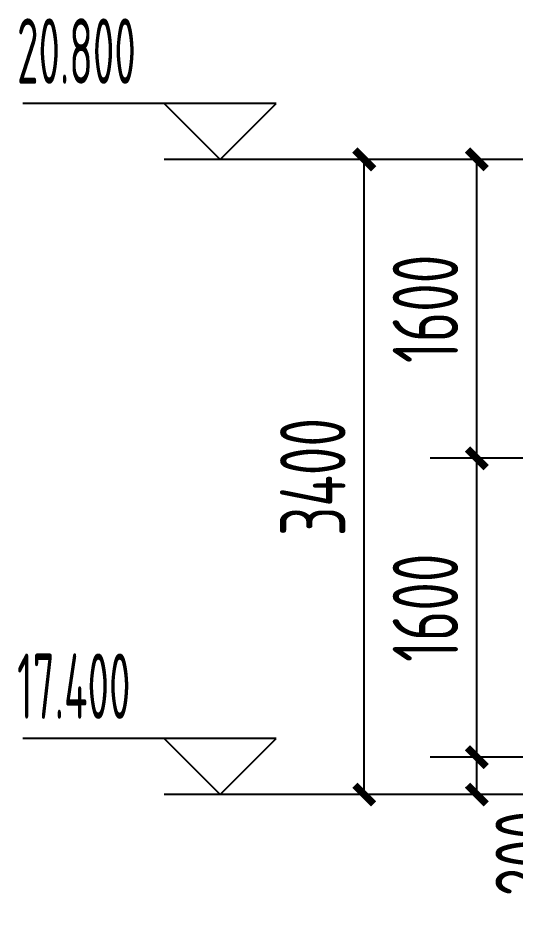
# Model space of a CAD drawing. Extents: x -863035 to 270371, y -8918 to 240488.
# Drawn here: x 205905 to 208567, y 129355 to 134224 of the extents above; entities that cross this region are included whole.
import ezdxf

# ---------------------------------------------------------------- set-up
doc = ezdxf.new("R2010")
doc.units = 0
doc.header["$LTSCALE"] = 1000
doc.header["$MEASUREMENT"] = 0
for name, color, linetype in [('01-标注_尺寸', 124, 'Continuous'), ('01-标注_标高', 200, 'Continuous'), ('02-TEXT_标注', 130, 'Continuous')]:
    doc.layers.add(name, color=color, linetype=linetype)
doc.styles.add('_TCH_DIM', font='ROS1', dxfattribs={"width": 0.75, "bigfont": 'JD'})
doc.styles.add('_TCH_DIM_T3', font='ROS1', dxfattribs={"width": 0.75, "bigfont": 'JD'})
doc.dimstyles.new('_TCH_ARCH&&100', dxfattribs={"dimtxt": 350, "dimasz": 100, "dimexe": 250, "dimexo": 300, "dimgap": 100, "dimtad": 1, "dimdec": 0, "dimzin": 0, "dimdsep": 46, "dimtxsty": '_TCH_DIM_T3', "dimblk": 'ARCHTICK', "dimcen": 0.09, "dimclrt": 7, "dimazin": 2, "dimtfac": 1, "dimtdec": 0, "dimtix": 1, "dimtmove": 2, "dimatfit": 3, "dimfxl": 0, "dimtolj": 1, "dimtzin": 0, "dimarcsym": 0})

# ---------------------------------------------------------------- blocks, each defined once
blk = doc.blocks.new('_ArchTick')
at = {"color": 0, "linetype": 'ByBlock', "const_width": 0.4}
blk.add_lwpolyline([(-0.5, -0.5), (0.5, 0.5)], dxfattribs=at)
blk = doc.blocks.new('*D1819')
at = {"layer": '01-标注_尺寸', "color": 0, "lineweight": -2, "transparency": 16777216}
for p, q in [((208249.8, 133468.3), (207506.4, 133468.3)), ((207756.4, 130068.3), (207756.4, 133468.3)), ((208249.8, 130068.3), (207506.4, 130068.3))]:
    blk.add_line(p, q, dxfattribs=at)
at = {"layer": 'Defpoints', "color": 0, "transparency": 16777216}
for p in [(207756.4, 133468.3), (208549.8, 133468.3), (208549.8, 130068.3)]:
    blk.add_point(p, dxfattribs=at)
at = {"layer": '01-标注_尺寸', "color": 0, "lineweight": -2, "transparency": 16777216, "xscale": 100, "yscale": 100, "zscale": 100}
for p, rotation in [((207756.4, 133468.3), 90), ((207756.4, 130068.3), 270)]:
    blk.add_blockref('_ArchTick', p, dxfattribs=dict(at, rotation=rotation))
at = {"layer": '01-标注_尺寸', "color": 7, "transparency": 16777216, "insert": (207481.4, 131768.3), "char_height": 350, "attachment_point": 5, "rotation": 90, "style": '_TCH_DIM_T3'}
blk.add_mtext('\\A1;3400', dxfattribs=at)
blk = doc.blocks.new('*D1820')
at = {"layer": '01-标注_尺寸', "color": 0, "lineweight": -2, "transparency": 16777216}
for p, q in [((208852.2, 130268.3), (208108.8, 130268.3)), ((208358.8, 130068.3), (208358.8, 130268.3)), ((208852.2, 130068.3), (208108.8, 130068.3))]:
    blk.add_line(p, q, dxfattribs=at)
at = {"layer": 'Defpoints', "color": 0, "transparency": 16777216}
for p in [(208358.8, 130268.3), (209152.2, 130268.3), (209152.2, 130068.3)]:
    blk.add_point(p, dxfattribs=at)
at = {"layer": '01-标注_尺寸', "color": 0, "lineweight": -2, "transparency": 16777216, "xscale": 100, "yscale": 100, "zscale": 100}
for p, rotation in [((208358.8, 130268.3), 90), ((208358.8, 130068.3), 270)]:
    blk.add_blockref('_ArchTick', p, dxfattribs=dict(at, rotation=rotation))
at = {"layer": '01-标注_尺寸', "color": 7, "transparency": 16777216, "insert": (208633.8, 129752.3), "char_height": 350, "attachment_point": 5, "rotation": 90, "style": '_TCH_DIM_T3'}
blk.add_mtext('\\A1;200', dxfattribs=at)
blk = doc.blocks.new('*D1821')
at = {"layer": '01-标注_尺寸', "color": 0, "lineweight": -2, "transparency": 16777216}
for p, q in [((208852.2, 131868.3), (208108.8, 131868.3)), ((208358.8, 130268.3), (208358.8, 131868.3)), ((208852.2, 130268.3), (208108.8, 130268.3))]:
    blk.add_line(p, q, dxfattribs=at)
at = {"layer": 'Defpoints', "color": 0, "transparency": 16777216}
for p in [(208358.8, 131868.3), (209152.2, 131868.3), (209152.2, 130268.3)]:
    blk.add_point(p, dxfattribs=at)
at = {"layer": '01-标注_尺寸', "color": 0, "lineweight": -2, "transparency": 16777216, "xscale": 100, "yscale": 100, "zscale": 100}
for p, rotation in [((208358.8, 131868.3), 90), ((208358.8, 130268.3), 270)]:
    blk.add_blockref('_ArchTick', p, dxfattribs=dict(at, rotation=rotation))
at = {"layer": '01-标注_尺寸', "color": 7, "transparency": 16777216, "insert": (208083.8, 131068.3), "char_height": 350, "attachment_point": 5, "rotation": 90, "style": '_TCH_DIM_T3'}
blk.add_mtext('\\A1;1600', dxfattribs=at)
blk = doc.blocks.new('*D1822')
at = {"layer": '01-标注_尺寸', "color": 0, "lineweight": -2, "transparency": 16777216}
for p, q in [((208852.2, 133468.3), (208108.8, 133468.3)), ((208358.8, 131868.3), (208358.8, 133468.3)), ((208852.2, 131868.3), (208108.8, 131868.3))]:
    blk.add_line(p, q, dxfattribs=at)
at = {"layer": 'Defpoints', "color": 0, "transparency": 16777216}
for p in [(208358.8, 133468.3), (209152.2, 133468.3), (209152.2, 131868.3)]:
    blk.add_point(p, dxfattribs=at)
at = {"layer": '01-标注_尺寸', "color": 0, "lineweight": -2, "transparency": 16777216, "xscale": 100, "yscale": 100, "zscale": 100}
for p, rotation in [((208358.8, 133468.3), 90), ((208358.8, 131868.3), 270)]:
    blk.add_blockref('_ArchTick', p, dxfattribs=dict(at, rotation=rotation))
at = {"layer": '01-标注_尺寸', "color": 7, "transparency": 16777216, "insert": (208083.8, 132668.3), "char_height": 350, "attachment_point": 5, "rotation": 90, "style": '_TCH_DIM_T3'}
blk.add_mtext('\\A1;1600', dxfattribs=at)

msp = doc.modelspace()

# ---------------------------------------------------------------- linework, layer by layer
at = {"layer": '01-标注_标高'}
for p, q in [((207285.8, 133768.3), (205929.2, 133768.3)), ((206985.8, 133468.3), (206685.8, 133768.3)), ((206985.8, 133468.3), (207285.8, 133768.3)), ((207706.2, 133468.3), (206685.8, 133468.3)), ((207285.8, 130368.3), (205929.2, 130368.3)), ((206985.8, 130068.3), (206685.8, 130368.3)), ((206985.8, 130068.3), (207285.8, 130368.3)), ((207706.2, 130068.3), (206685.8, 130068.3))]:
    msp.add_line(p, q, dxfattribs=at)

# ---------------------------------------------------------------- texts
at = {"layer": '02-TEXT_标注', "style": '_TCH_DIM', "width": 0.5625}
for s, p in [('20.800', (205899.2, 133873.3)), ('17.400', (205899.2, 130473.3))]:
    msp.add_text(s, height=350, dxfattribs=at).set_placement(p)

# ---------------------------------------------------------------- dimensions: what is measured, and where the dimension line sits
at = {"layer": '01-标注_尺寸'}
for p1, p2, picture, middle in [((208549.8, 130068.3), (208549.8, 133468.3), '*D1819', (207481.4, 131768.3)), ((209152.2, 131868.3), (209152.2, 133468.3), '*D1822', (208083.8, 132668.3)), ((209152.2, 130268.3), (209152.2, 131868.3), '*D1821', (208083.8, 131068.3))]:
    dim = msp.add_aligned_dim(p1=p1, p2=p2, distance=793.4, dimstyle='_TCH_ARCH&&100', dxfattribs=at)
    dim.commit()
    dim.dimension.update_dxf_attribs({"geometry": picture, "text_midpoint": middle})
dim = msp.add_linear_dim(base=(208358.8, 130268.3), p1=(209152.2, 130068.3), p2=(209152.2, 130268.3), angle=90, dimstyle='_TCH_ARCH&&100', dxfattribs=at)
dim.commit()
dim.dimension.update_dxf_attribs({"geometry": '*D1820', "text_midpoint": (208633.8, 129752.3), "dimtype": 161})

doc.saveas('drawing.dxf')
